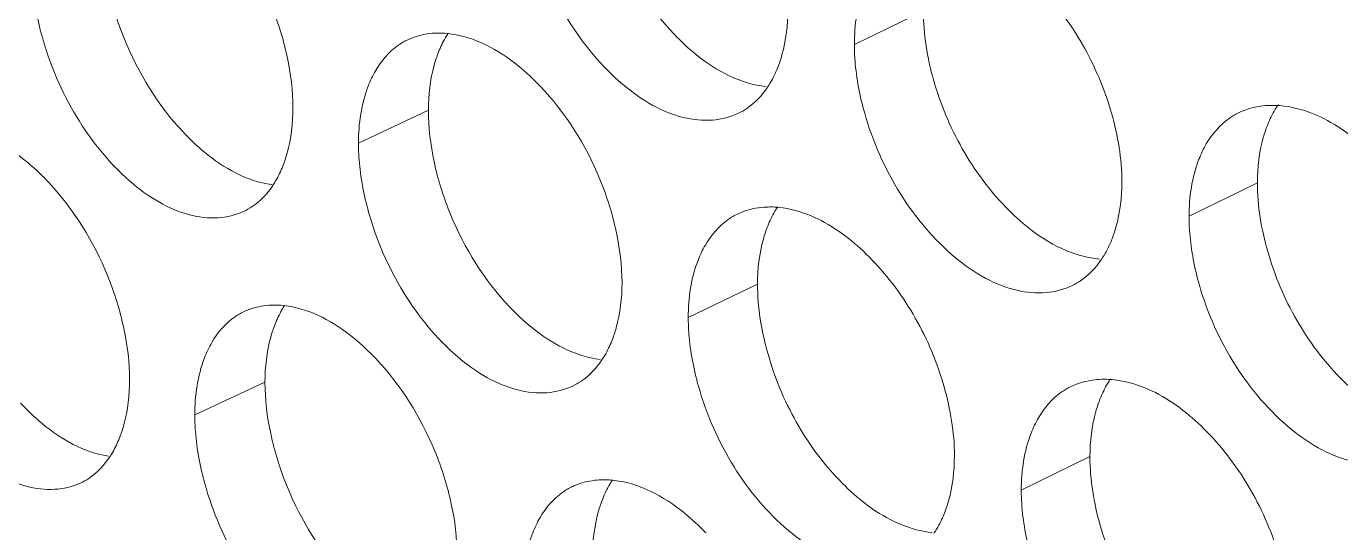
# Model space of a CAD drawing. Header units: millimetres. Extents: x 1177 to 4147, y 93 to 2194.
# Drawn here: x 2566.4 to 2580.8, y 744.89 to 750.43 of the extents above; entities that cross this region are included whole.
import ezdxf

# ---------------------------------------------------------------- set-up
doc = ezdxf.new("R2010")
doc.units = ezdxf.units.MM
doc.header["$LTSCALE"] = 0.1
doc.layers.get('0').update_dxf_attribs({"lineweight": 13})
doc.layers.add('标注', color=251, linetype='Continuous', lineweight=9)

# ---------------------------------------------------------------- blocks, each defined once
blk = doc.blocks.new('02')
for points, knots in [([(4627.348, 522.744), (4597.363, 531.299), (4553.55, 545.69), (4497.641, 568.487), (4458.71, 586.649), (4422.281, 606.068), (4388.51, 626.659), (4357.551, 648.334), (4338.416, 663.815), (4329.392, 671.722)], [0, 0, 0, 0, 0.278685, 0.411475, 0.539478, 0.662459, 0.780251, 0.892768, 1, 1, 1, 1]), ([(4626.906, 521.428), (4597.052, 529.945), (4553.424, 544.261), (4497.732, 566.923), (4458.929, 584.973), (4422.597, 604.269), (4388.892, 624.729), (4357.964, 646.263), (4338.829, 661.641), (4329.798, 669.496)], [0, 0, 0, 0, 0.278468, 0.411196, 0.539177, 0.662176, 0.780023, 0.892638, 1, 1, 1, 1]), ([(4628.518, 518.372), (4598.337, 526.935), (4554.235, 541.353), (4497.955, 564.22), (4458.766, 582.448), (4422.099, 601.945), (4388.114, 622.628), (4356.965, 644.402), (4337.717, 659.96), (4328.641, 667.907)], [0, 0, 0, 0, 0.278732, 0.411552, 0.539576, 0.662563, 0.780343, 0.892822, 1, 1, 1, 1]), ([(4328.202, 667.332), (4337.3, 659.316), (4356.601, 643.626), (4387.852, 621.677), (4421.956, 600.844), (4458.755, 581.215), (4498.091, 562.874), (4554.59, 539.876), (4598.873, 525.389), (4629.18, 516.79)], [0, 0, 0, 0, 0.107262, 0.219794, 0.337581, 0.460553, 0.588547, 0.721328, 1, 1, 1, 1])]:
    blk.add_open_spline(points, degree=3, knots=knots)
at = {"layer": '标注'}
for p, q in [((4449.455, 663.555), (4448.376, 663.035)), ((4441.706, 662.003), (4440.612, 661.49)), ((4454.685, 660.871), (4453.616, 660.345)), ((4446.859, 659.282), (4445.775, 658.764)), ((4439.148, 657.748), (4438.049, 657.237)), ((4452.064, 656.585), (4450.989, 656.062))]:
    blk.add_line(p, q, dxfattribs=at)
for centre, radius, start, end in [((4441.831, 662.155), 1.051, 110.5478, 115.181), ((4441.87, 661.81), 1.402, 83.021, 89.4851), ((4454.923, 660.632), 1.449, 85.444, 90.1903), ((4447.053, 659.071), 1.421, 84.008, 89.7708), ((4439.298, 657.563), 1.393, 82.5184, 89.3404), ((4439.261, 657.909), 1.043, 109.8653, 114.9718), ((4452.287, 656.356), 1.439, 84.9711, 90.0516), ((4444.413, 655.158), 1.06, 111.219, 115.391), ((4444.455, 654.812), 1.411, 83.5175, 89.6286)]:
    blk.add_arc(centre, radius, start, end, dxfattribs=at)
for points, knots in [([(4444.276, 666.264), (4444.276, 665.996), (4444.347, 665.437), (4444.686, 664.358), (4445.157, 663.608), (4445.552, 663.195)], [0, 0, 0, 0, 0.238296, 0.493918, 1, 1, 1, 1]), ([(4439.585, 662.038), (4439.585, 662.307), (4439.515, 662.866), (4439.177, 663.945), (4438.711, 664.698), (4438.32, 665.114)], [0, 0, 0, 0, 0.238287, 0.494002, 1, 1, 1, 1]), ([(4436.603, 664.749), (4436.603, 664.479), (4436.673, 663.921), (4437.007, 662.841), (4437.47, 662.087), (4437.86, 661.67)], [0, 0, 0, 0, 0.238501, 0.494363, 1, 1, 1, 1]), ([(4443.346, 664.671), (4443.47, 664.229), (4443.834, 663.398), (4444.537, 662.544), (4445.19, 662.073), (4445.673, 661.875), (4446.142, 661.824), (4446.434, 661.897), (4446.561, 661.958)], [0, 0, 0, 0, 0.295999, 0.576706, 0.701098, 0.811352, 0.909467, 1, 1, 1, 1]), ([(4452.564, 660.881), (4452.564, 661.244), (4452.436, 661.996), (4451.993, 663.047), (4451.331, 663.941), (4450.765, 664.4), (4450.466, 664.554)], [0, 0, 0, 0, 0.24746, 0.512581, 0.770891, 1, 1, 1, 1]), ([(4435.5, 664.241), (4435.5, 664.154), (4435.515, 663.79), (4435.583, 663.429), (4435.657, 663.162)], [0, 0, 0, 0, 0.238286, 1, 1, 1, 1]), ([(4448.645, 664.167), (4448.6, 664.09), (4448.432, 663.736), (4448.376, 663.336), (4448.376, 663.035)], [0, 0, 0, 0, 0.227147, 1, 1, 1, 1]), ([(4447.173, 662.665), (4447.2, 662.732), (4447.299, 663.026), (4447.334, 663.338), (4447.334, 663.575)], [0, 0, 0, 0, 0.232325, 1, 1, 1, 1]), ([(4449.455, 663.555), (4449.455, 663.192), (4449.582, 662.44), (4450.02, 661.389), (4450.678, 660.494), (4451.243, 660.034), (4451.541, 659.88)], [0, 0, 0, 0, 0.247764, 0.513029, 0.771178, 1, 1, 1, 1]), ([(4435.657, 663.162), (4435.778, 662.72), (4436.135, 661.891), (4436.823, 661.033), (4437.464, 660.557), (4437.939, 660.352), (4438.399, 660.295), (4438.688, 660.363), (4438.813, 660.421)], [0, 0, 0, 0, 0.297384, 0.578764, 0.7031, 0.812961, 0.910366, 1, 1, 1, 1]), ([(4441.383, 663.107), (4441.332, 663.083), (4441.127, 662.965), (4440.967, 662.777), (4440.878, 662.622)], [0, 0, 0, 0, 0.241405, 1, 1, 1, 1]), ([(4441.883, 663.212), (4441.846, 663.212), (4441.703, 663.207), (4441.561, 663.177), (4441.462, 663.14)], [0, 0, 0, 0, 0.257421, 1, 1, 1, 1]), ([(4442.016, 663.208), (4442.001, 663.186), (4441.943, 663.092), (4441.895, 662.991), (4441.864, 662.913)], [0, 0, 0, 0, 0.24229, 1, 1, 1, 1]), ([(4443.46, 662.377), (4443.352, 662.491), (4442.951, 662.867), (4442.433, 663.154), (4442.04, 663.201)], [0, 0, 0, 0, 0.2848, 1, 1, 1, 1]), ([(4445.552, 663.195), (4445.662, 663.08), (4446.067, 662.701), (4446.594, 662.416), (4446.991, 662.374)], [0, 0, 0, 0, 0.28484, 1, 1, 1, 1]), ([(4441.864, 662.913), (4441.838, 662.846), (4441.74, 662.553), (4441.706, 662.24), (4441.706, 662.003)], [0, 0, 0, 0, 0.231941, 1, 1, 1, 1]), ([(4448.376, 663.035), (4448.376, 662.948), (4448.391, 662.584), (4448.461, 662.224), (4448.537, 661.958)], [0, 0, 0, 0, 0.238439, 1, 1, 1, 1]), ([(4447.016, 662.364), (4447.031, 662.387), (4447.092, 662.483), (4447.141, 662.586), (4447.173, 662.665)], [0, 0, 0, 0, 0.242387, 1, 1, 1, 1]), ([(4440.878, 662.622), (4440.833, 662.546), (4440.667, 662.191), (4440.612, 661.792), (4440.612, 661.49)], [0, 0, 0, 0, 0.226413, 1, 1, 1, 1]), ([(4444.738, 659.307), (4444.738, 659.576), (4444.667, 660.134), (4444.326, 661.213), (4443.855, 661.963), (4443.46, 662.377)], [0, 0, 0, 0, 0.23815, 0.493704, 1, 1, 1, 1]), ([(4446.561, 661.958), (4446.606, 661.979), (4446.784, 662.081), (4446.93, 662.235), (4447.016, 662.364)], [0, 0, 0, 0, 0.243475, 1, 1, 1, 1]), ([(4439.427, 661.129), (4439.453, 661.196), (4439.55, 661.489), (4439.585, 661.801), (4439.585, 662.038)], [0, 0, 0, 0, 0.231878, 1, 1, 1, 1]), ([(4454.918, 662.081), (4454.871, 662.081), (4454.69, 662.072), (4454.509, 662.022), (4454.388, 661.962)], [0, 0, 0, 0, 0.258411, 1, 1, 1, 1]), ([(4455.011, 662.092), (4454.995, 662.068), (4454.932, 661.97), (4454.881, 661.864), (4454.848, 661.782)], [0, 0, 0, 0, 0.242516, 1, 1, 1, 1]), ([(4455.726, 661.874), (4455.669, 661.903), (4455.45, 662.002), (4455.213, 662.063), (4455.038, 662.077)], [0, 0, 0, 0, 0.266684, 1, 1, 1, 1]), ([(4441.706, 662.003), (4441.706, 661.734), (4441.776, 661.176), (4442.114, 660.096), (4442.582, 659.345), (4442.975, 658.93)], [0, 0, 0, 0, 0.238364, 0.494066, 1, 1, 1, 1]), ([(4448.537, 661.958), (4448.662, 661.515), (4449.032, 660.682), (4449.744, 659.831), (4450.405, 659.365), (4450.894, 659.17), (4451.368, 659.124), (4451.662, 659.201), (4451.79, 659.263)], [0, 0, 0, 0, 0.295087, 0.575352, 0.699785, 0.810298, 0.90888, 1, 1, 1, 1]), ([(4454.388, 661.962), (4454.337, 661.937), (4454.135, 661.817), (4453.976, 661.63), (4453.886, 661.477)], [0, 0, 0, 0, 0.242339, 1, 1, 1, 1]), ([(4457.844, 658.211), (4457.844, 658.574), (4457.715, 659.325), (4457.268, 660.375), (4456.598, 661.266), (4456.027, 661.722), (4455.726, 661.874)], [0, 0, 0, 0, 0.247093, 0.511885, 0.770247, 1, 1, 1, 1]), ([(4435.769, 660.867), (4435.664, 660.979), (4435.277, 661.352), (4434.778, 661.641), (4434.396, 661.697)], [0, 0, 0, 0, 0.284973, 1, 1, 1, 1]), ([(4437.86, 661.67), (4437.966, 661.556), (4438.358, 661.181), (4438.866, 660.893), (4439.253, 660.842)], [0, 0, 0, 0, 0.285047, 1, 1, 1, 1]), ([(4454.848, 661.782), (4454.821, 661.716), (4454.721, 661.422), (4454.685, 661.108), (4454.685, 660.871)], [0, 0, 0, 0, 0.232686, 1, 1, 1, 1]), ([(4440.612, 661.49), (4440.612, 661.403), (4440.627, 661.04), (4440.696, 660.679), (4440.77, 660.412)], [0, 0, 0, 0, 0.238347, 1, 1, 1, 1]), ([(4453.886, 661.477), (4453.841, 661.4), (4453.673, 661.046), (4453.616, 660.646), (4453.616, 660.345)], [0, 0, 0, 0, 0.227639, 1, 1, 1, 1]), ([(4439.277, 660.836), (4439.291, 660.859), (4439.349, 660.952), (4439.396, 661.052), (4439.427, 661.129)], [0, 0, 0, 0, 0.242268, 1, 1, 1, 1]), ([(4437.028, 657.788), (4437.028, 658.057), (4436.958, 658.616), (4436.622, 659.696), (4436.159, 660.449), (4435.769, 660.867)], [0, 0, 0, 0, 0.238356, 0.494151, 1, 1, 1, 1]), ([(4438.813, 660.421), (4438.859, 660.443), (4439.042, 660.545), (4439.19, 660.704), (4439.277, 660.836)], [0, 0, 0, 0, 0.242755, 1, 1, 1, 1]), ([(4452.401, 659.97), (4452.428, 660.037), (4452.528, 660.33), (4452.564, 660.643), (4452.564, 660.881)], [0, 0, 0, 0, 0.232623, 1, 1, 1, 1]), ([(4454.685, 660.871), (4454.685, 660.508), (4454.813, 659.756), (4455.256, 658.706), (4455.921, 657.814), (4456.491, 657.357), (4456.791, 657.206)], [0, 0, 0, 0, 0.247397, 0.512334, 0.770535, 1, 1, 1, 1]), ([(4440.77, 660.412), (4440.893, 659.97), (4441.255, 659.139), (4441.953, 658.284), (4442.602, 657.812), (4443.082, 657.611), (4443.548, 657.558), (4443.839, 657.63), (4443.965, 657.689)], [0, 0, 0, 0, 0.296459, 0.577388, 0.701761, 0.811885, 0.909764, 1, 1, 1, 1]), ([(4447.059, 660.491), (4447.013, 660.491), (4446.838, 660.483), (4446.665, 660.437), (4446.547, 660.381)], [0, 0, 0, 0, 0.258386, 1, 1, 1, 1]), ([(4447.176, 660.493), (4447.161, 660.471), (4447.101, 660.375), (4447.051, 660.272), (4447.019, 660.193)], [0, 0, 0, 0, 0.242372, 1, 1, 1, 1]), ([(4447.855, 660.278), (4447.8, 660.306), (4447.593, 660.403), (4447.368, 660.466), (4447.201, 660.483)], [0, 0, 0, 0, 0.266572, 1, 1, 1, 1]), ([(4446.547, 660.381), (4446.496, 660.356), (4446.292, 660.238), (4446.133, 660.05), (4446.043, 659.896)], [0, 0, 0, 0, 0.241792, 1, 1, 1, 1]), ([(4447.019, 660.193), (4446.993, 660.126), (4446.895, 659.832), (4446.859, 659.519), (4446.859, 659.282)], [0, 0, 0, 0, 0.232238, 1, 1, 1, 1]), ([(4449.942, 656.6), (4449.942, 656.963), (4449.815, 657.715), (4449.375, 658.767), (4448.716, 659.662), (4448.152, 660.123), (4447.855, 660.278)], [0, 0, 0, 0, 0.247645, 0.51293, 0.771215, 1, 1, 1, 1]), ([(4453.616, 660.345), (4453.616, 660.258), (4453.631, 659.895), (4453.702, 659.535), (4453.778, 659.269)], [0, 0, 0, 0, 0.238502, 1, 1, 1, 1]), ([(4446.043, 659.896), (4445.998, 659.819), (4445.831, 659.465), (4445.775, 659.066), (4445.775, 658.764)], [0, 0, 0, 0, 0.226902, 1, 1, 1, 1]), ([(4451.541, 659.88), (4451.597, 659.852), (4451.81, 659.753), (4452.041, 659.691), (4452.213, 659.676)], [0, 0, 0, 0, 0.266595, 1, 1, 1, 1]), ([(4452.239, 659.663), (4452.255, 659.686), (4452.317, 659.784), (4452.369, 659.889), (4452.401, 659.97)], [0, 0, 0, 0, 0.242481, 1, 1, 1, 1]), ([(4451.79, 659.263), (4451.834, 659.285), (4452.009, 659.385), (4452.153, 659.537), (4452.239, 659.663)], [0, 0, 0, 0, 0.24392, 1, 1, 1, 1]), ([(4444.578, 658.397), (4444.605, 658.464), (4444.703, 658.757), (4444.738, 659.07), (4444.738, 659.307)], [0, 0, 0, 0, 0.232176, 1, 1, 1, 1]), ([(4446.859, 659.282), (4446.859, 658.919), (4446.985, 658.167), (4447.421, 657.114), (4448.076, 656.218), (4448.638, 655.756), (4448.935, 655.602)], [0, 0, 0, 0, 0.247948, 0.513377, 0.771501, 1, 1, 1, 1]), ([(4453.778, 659.269), (4453.905, 658.825), (4454.28, 657.992), (4455.002, 657.143), (4455.671, 656.681), (4456.166, 656.49), (4456.644, 656.449), (4456.941, 656.529), (4457.07, 656.593)], [0, 0, 0, 0, 0.294183, 0.574014, 0.698487, 0.809259, 0.908301, 1, 1, 1, 1]), ([(4439.314, 658.956), (4439.278, 658.956), (4439.14, 658.952), (4439.003, 658.924), (4438.906, 658.889)], [0, 0, 0, 0, 0.257304, 1, 1, 1, 1]), ([(4439.455, 658.95), (4439.441, 658.928), (4439.383, 658.834), (4439.336, 658.735), (4439.306, 658.657)], [0, 0, 0, 0, 0.242253, 1, 1, 1, 1]), ([(4433.119, 658.921), (4433.24, 658.48), (4433.594, 657.65), (4434.278, 656.791), (4434.915, 656.313), (4435.386, 656.107), (4435.845, 656.047), (4436.132, 656.114), (4436.256, 656.171)], [0, 0, 0, 0, 0.29785, 0.579458, 0.703775, 0.813505, 0.91067, 1, 1, 1, 1]), ([(4438.82, 658.854), (4438.769, 658.83), (4438.563, 658.713), (4438.404, 658.524), (4438.314, 658.37)], [0, 0, 0, 0, 0.241203, 1, 1, 1, 1]), ([(4440.884, 658.118), (4440.776, 658.231), (4440.38, 658.606), (4439.868, 658.893), (4439.479, 658.944)], [0, 0, 0, 0, 0.284863, 1, 1, 1, 1]), ([(4442.975, 658.93), (4443.084, 658.816), (4443.484, 658.438), (4444.005, 658.152), (4444.398, 658.107)], [0, 0, 0, 0, 0.284914, 1, 1, 1, 1]), ([(4445.775, 658.764), (4445.775, 658.677), (4445.79, 658.313), (4445.86, 657.953), (4445.935, 657.686)], [0, 0, 0, 0, 0.238408, 1, 1, 1, 1]), ([(4439.306, 658.657), (4439.279, 658.591), (4439.183, 658.297), (4439.148, 657.985), (4439.148, 657.748)], [0, 0, 0, 0, 0.231792, 1, 1, 1, 1]), ([(4438.314, 658.37), (4438.27, 658.293), (4438.104, 657.938), (4438.049, 657.539), (4438.049, 657.237)], [0, 0, 0, 0, 0.22617, 1, 1, 1, 1]), ([(4444.423, 658.099), (4444.438, 658.121), (4444.498, 658.217), (4444.547, 658.318), (4444.578, 658.397)], [0, 0, 0, 0, 0.242345, 1, 1, 1, 1]), ([(4442.155, 655.045), (4442.155, 655.314), (4442.085, 655.872), (4441.745, 656.951), (4441.276, 657.703), (4440.884, 658.118)], [0, 0, 0, 0, 0.238218, 0.493853, 1, 1, 1, 1]), ([(4443.965, 657.689), (4444.01, 657.711), (4444.191, 657.813), (4444.337, 657.969), (4444.423, 658.099)], [0, 0, 0, 0, 0.243242, 1, 1, 1, 1]), ([(4436.87, 656.879), (4436.897, 656.946), (4436.993, 657.239), (4437.028, 657.551), (4437.028, 657.788)], [0, 0, 0, 0, 0.231729, 1, 1, 1, 1]), ([(4439.148, 657.748), (4439.148, 657.479), (4439.218, 656.92), (4439.554, 655.84), (4440.02, 655.088), (4440.411, 654.672)], [0, 0, 0, 0, 0.238432, 0.494215, 1, 1, 1, 1]), ([(4452.286, 657.795), (4452.239, 657.795), (4452.06, 657.786), (4451.882, 657.737), (4451.762, 657.679)], [0, 0, 0, 0, 0.258402, 1, 1, 1, 1]), ([(4452.387, 657.803), (4452.371, 657.78), (4452.309, 657.682), (4452.258, 657.578), (4452.226, 657.496)], [0, 0, 0, 0, 0.242465, 1, 1, 1, 1]), ([(4453.089, 657.586), (4453.033, 657.614), (4452.819, 657.713), (4452.586, 657.775), (4452.413, 657.79)], [0, 0, 0, 0, 0.266651, 1, 1, 1, 1]), ([(4445.935, 657.686), (4446.06, 657.244), (4446.427, 656.412), (4447.134, 655.559), (4447.792, 655.091), (4448.277, 654.894), (4448.748, 654.846), (4449.042, 654.921), (4449.169, 654.982)], [0, 0, 0, 0, 0.295542, 0.576027, 0.700439, 0.810823, 0.909172, 1, 1, 1, 1]), ([(4451.762, 657.679), (4451.711, 657.654), (4451.508, 657.534), (4451.349, 657.347), (4451.259, 657.194)], [0, 0, 0, 0, 0.242161, 1, 1, 1, 1]), ([(4455.197, 653.918), (4455.197, 654.281), (4455.069, 655.032), (4454.624, 656.082), (4453.958, 656.975), (4453.389, 657.433), (4453.089, 657.586)], [0, 0, 0, 0, 0.247276, 0.512232, 0.770569, 1, 1, 1, 1]), ([(4435.322, 657.424), (4435.427, 657.311), (4435.814, 656.937), (4436.316, 656.648), (4436.699, 656.594)], [0, 0, 0, 0, 0.285106, 1, 1, 1, 1]), ([(4452.226, 657.496), (4452.199, 657.43), (4452.1, 657.136), (4452.064, 656.823), (4452.064, 656.585)], [0, 0, 0, 0, 0.232536, 1, 1, 1, 1]), ([(4438.049, 657.237), (4438.049, 657.151), (4438.064, 656.787), (4438.133, 656.426), (4438.207, 656.159)], [0, 0, 0, 0, 0.238316, 1, 1, 1, 1]), ([(4451.259, 657.194), (4451.214, 657.117), (4451.046, 656.763), (4450.989, 656.363), (4450.989, 656.062)], [0, 0, 0, 0, 0.227393, 1, 1, 1, 1]), ([(4436.723, 656.589), (4436.737, 656.611), (4436.794, 656.704), (4436.84, 656.803), (4436.87, 656.879)], [0, 0, 0, 0, 0.242235, 1, 1, 1, 1]), ([(4436.256, 656.171), (4436.303, 656.192), (4436.487, 656.295), (4436.636, 656.456), (4436.723, 656.589)], [0, 0, 0, 0, 0.242501, 1, 1, 1, 1]), ([(4449.781, 655.69), (4449.808, 655.756), (4449.907, 656.05), (4449.942, 656.363), (4449.942, 656.6)], [0, 0, 0, 0, 0.232474, 1, 1, 1, 1]), ([(4452.064, 656.585), (4452.064, 656.222), (4452.191, 655.47), (4452.632, 654.419), (4453.293, 653.525), (4453.861, 653.067), (4454.16, 652.915)], [0, 0, 0, 0, 0.24758, 0.512681, 0.770856, 1, 1, 1, 1]), ([(4438.207, 656.159), (4438.329, 655.717), (4438.688, 654.887), (4439.382, 654.03), (4440.027, 653.556), (4440.504, 653.354), (4440.967, 653.299), (4441.257, 653.368), (4441.383, 653.427)], [0, 0, 0, 0, 0.29692, 0.578074, 0.702428, 0.812421, 0.910064, 1, 1, 1, 1]), ([(4443.959, 656.116), (4443.908, 656.091), (4443.703, 655.973), (4443.544, 655.786), (4443.454, 655.631)], [0, 0, 0, 0, 0.241601, 1, 1, 1, 1]), ([(4444.464, 656.223), (4444.426, 656.223), (4444.279, 656.218), (4444.132, 656.186), (4444.03, 656.146)], [0, 0, 0, 0, 0.257534, 1, 1, 1, 1]), ([(4444.59, 656.223), (4444.575, 656.2), (4444.515, 656.105), (4444.467, 656.004), (4444.435, 655.925)], [0, 0, 0, 0, 0.242329, 1, 1, 1, 1]), ([(4446.05, 655.392), (4445.94, 655.507), (4445.535, 655.884), (4445.01, 656.17), (4444.615, 656.214)], [0, 0, 0, 0, 0.284731, 1, 1, 1, 1]), ([(4444.435, 655.925), (4444.409, 655.858), (4444.311, 655.564), (4444.276, 655.252), (4444.276, 655.014)], [0, 0, 0, 0, 0.232089, 1, 1, 1, 1]), ([(4450.989, 656.062), (4450.989, 655.975), (4451.005, 655.611), (4451.075, 655.251), (4451.151, 654.985)], [0, 0, 0, 0, 0.238471, 1, 1, 1, 1]), ([(4449.621, 655.385), (4449.637, 655.408), (4449.698, 655.505), (4449.749, 655.609), (4449.781, 655.69)], [0, 0, 0, 0, 0.242432, 1, 1, 1, 1]), ([(4443.454, 655.631), (4443.41, 655.555), (4443.243, 655.2), (4443.187, 654.801), (4443.187, 654.499)], [0, 0, 0, 0, 0.226658, 1, 1, 1, 1]), ([(4448.935, 655.602), (4448.99, 655.574), (4449.199, 655.476), (4449.427, 655.413), (4449.595, 655.397)], [0, 0, 0, 0, 0.266559, 1, 1, 1, 1])]:
    blk.add_open_spline(points, degree=3, knots=knots, dxfattribs=at)

msp = doc.modelspace()

# ---------------------------------------------------------------- block references
at = {"xscale": 0.7, "yscale": 0.7, "zscale": 0.7}
msp.add_blockref('02', (-538.391, 286.112), dxfattribs=at)

doc.saveas('drawing.dxf')
